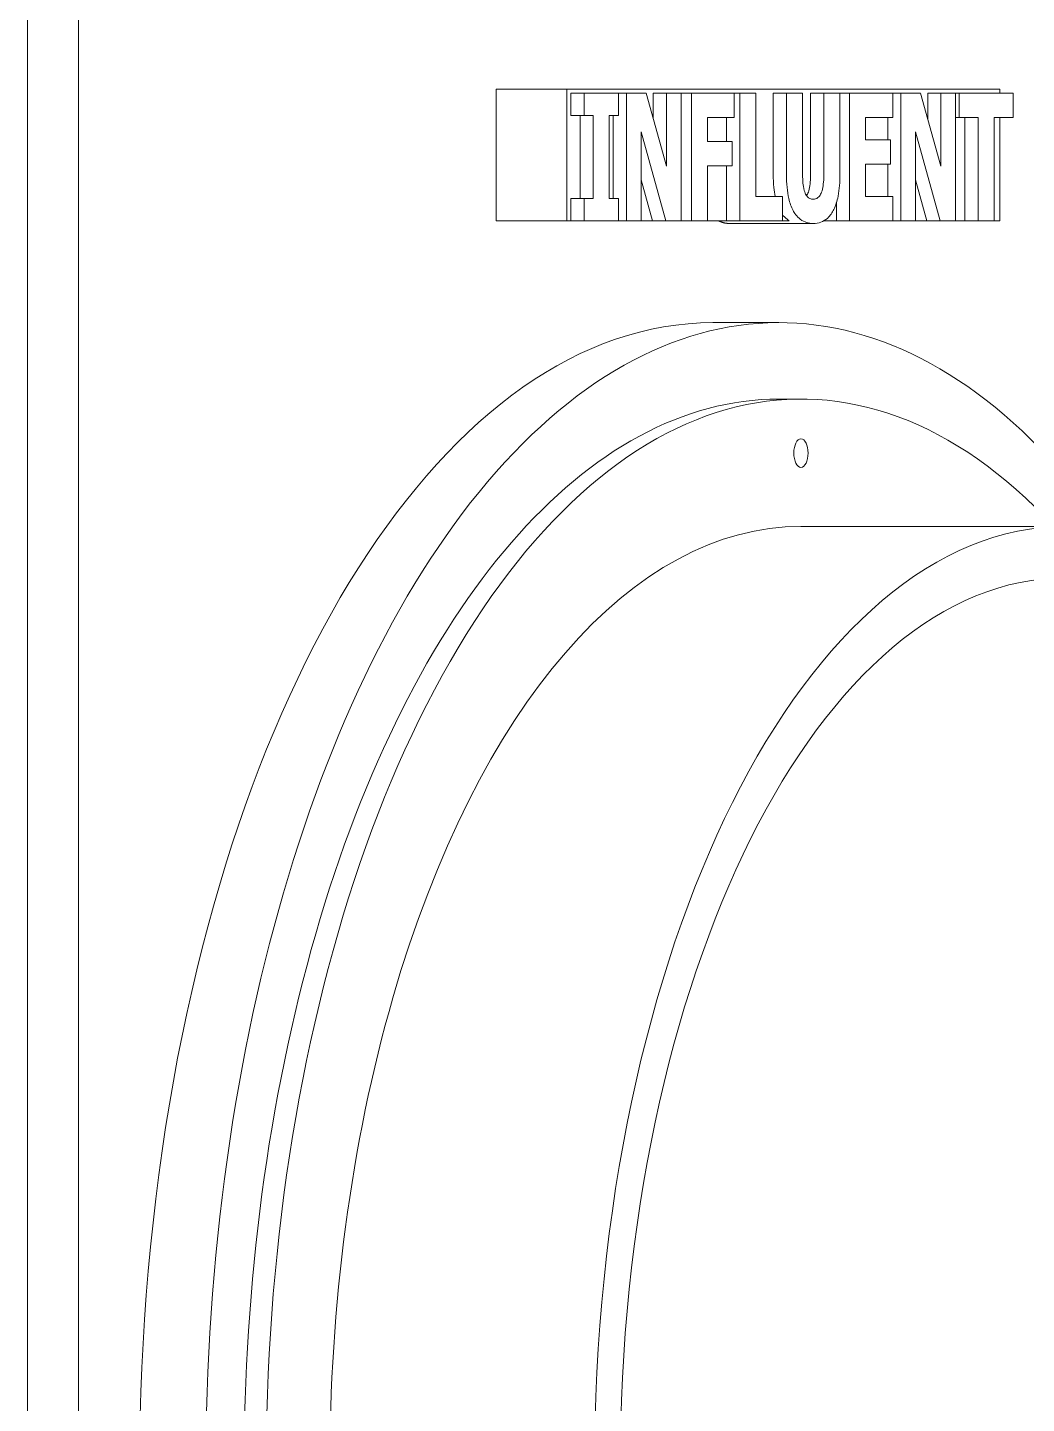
# Model space of a CAD drawing. Header units: inches. Extents: x 19 to 503, y 7 to 322.
# Drawn here: x 267.36 to 269.811, y 121.923 to 125.299 of the extents above; entities that cross this region are included whole.
import ezdxf

# ---------------------------------------------------------------- set-up
doc = ezdxf.new("R2010")
doc.units = ezdxf.units.IN
doc.header["$LTSCALE"] = 15
doc.header["$MEASUREMENT"] = 0
doc.layers.add('Visible (ANSI)', color=7, linetype='Continuous', lineweight=50)

msp = doc.modelspace()

# ---------------------------------------------------------------- linework, layer by layer
at = {"layer": 'Visible (ANSI)', "linetype": 'Continuous', "lineweight": 18}
for p, q in [((267.359844, 119.012884), (267.359844, 126.512884)), ((267.484861, 119.856634), (267.484861, 125.669134)), ((268.509981, 124.825349), (268.509981, 125.147849)), ((268.509981, 125.147849), (268.683186, 125.147849)), ((268.683186, 125.147849), (269.745686, 125.147849)), ((268.683186, 124.825349), (268.683186, 125.147849)), ((268.693079, 125.138349), (268.693079, 125.083815)), ((268.693079, 125.138349), (268.725555, 125.138349)), ((268.809765, 125.138349), (268.725555, 125.138349)), ((268.725555, 125.138349), (268.725555, 125.083815)), ((268.809765, 125.138349), (268.829492, 125.138349)), ((268.809765, 125.083815), (268.809765, 125.138349)), ((268.877685, 125.138349), (268.829492, 125.138349)), ((268.829492, 125.138349), (268.829492, 124.825349)), ((268.927653, 124.959021), (268.877685, 125.138349)), ((268.895177, 125.138349), (268.895177, 125.075572)), ((268.895177, 125.138349), (268.927653, 125.138349)), ((268.963544, 125.138349), (268.927653, 125.138349)), ((268.927653, 125.138349), (268.927653, 124.959021)), ((268.963544, 125.138349), (268.988977, 125.138349)), ((268.963544, 124.825349), (268.963544, 125.138349)), ((269.093734, 125.138349), (268.988977, 125.138349)), ((268.988977, 125.138349), (268.988977, 124.825349)), ((269.093734, 125.078742), (269.093734, 125.138349)), ((269.093734, 125.138349), (269.107626, 125.138349)), ((269.146941, 125.138349), (269.107626, 125.138349)), ((269.107626, 125.138349), (269.107626, 124.825349)), ((269.146941, 124.884956), (269.146941, 125.138349)), ((269.189614, 125.138349), (269.189614, 124.938476)), ((269.189614, 125.138349), (269.222089, 125.138349)), ((269.261405, 125.138349), (269.222089, 125.138349)), ((269.222089, 125.138349), (269.222089, 124.938476)), ((269.261405, 124.943041), (269.261405, 125.138349)), ((269.281434, 125.138349), (269.281434, 124.943041)), ((269.281434, 125.138349), (269.31391, 125.138349)), ((269.353225, 125.138349), (269.31391, 125.138349)), ((269.31391, 125.138349), (269.31391, 124.943041)), ((269.353225, 125.138349), (269.37701, 125.138349)), ((269.353225, 124.938729), (269.353225, 125.138349)), ((269.48278, 125.138349), (269.37701, 125.138349)), ((269.37701, 125.138349), (269.37701, 124.825349)), ((269.48278, 125.138349), (269.503014, 125.138349)), ((269.48278, 125.078742), (269.48278, 125.138349)), ((269.551207, 125.138349), (269.503014, 125.138349)), ((269.503014, 125.138349), (269.503014, 124.825349)), ((269.601175, 124.959021), (269.551207, 125.138349)), ((269.568699, 125.138349), (269.568699, 125.075572)), ((269.568699, 125.138349), (269.601175, 125.138349)), ((269.637066, 125.138349), (269.601175, 125.138349)), ((269.601175, 125.138349), (269.601175, 124.959021)), ((269.637066, 124.825349), (269.637066, 125.138349)), ((269.637066, 125.138349), (269.646266, 125.138349)), ((269.778162, 125.138349), (269.646266, 125.138349)), ((269.646266, 125.138349), (269.646266, 125.078742)), ((269.745686, 125.147849), (269.745686, 125.138349)), ((269.778162, 125.078742), (269.778162, 125.138349)), ((268.693079, 125.083815), (268.725555, 125.083815)), ((268.715526, 125.083815), (268.715526, 124.879883)), ((268.725555, 125.083815), (268.748002, 125.083815)), ((268.748002, 125.083815), (268.748002, 124.879883)), ((268.787318, 125.083815), (268.809765, 125.083815)), ((268.787318, 124.879883), (268.787318, 125.083815)), ((268.797016, 125.083815), (268.797016, 124.879883)), ((269.028039, 125.078742), (269.093734, 125.078742)), ((269.028039, 125.019642), (269.028039, 125.078742)), ((269.07515, 125.078742), (269.07515, 125.019642)), ((269.416071, 125.023701), (269.416071, 125.078742)), ((269.416071, 125.078742), (269.48278, 125.078742)), ((269.470538, 125.078742), (269.470538, 125.023701)), ((269.637066, 125.078742), (269.646266, 125.078742)), ((269.646266, 125.078742), (269.692557, 125.078742)), ((269.660081, 125.078742), (269.660081, 124.825349)), ((269.692557, 125.078742), (269.692557, 124.825349)), ((269.731872, 125.078742), (269.778162, 125.078742)), ((269.731872, 124.825349), (269.731872, 125.078742)), ((269.745686, 125.078742), (269.745686, 124.825349)), ((268.865383, 125.043485), (268.925751, 124.825349)), ((268.865383, 124.825349), (268.865383, 125.043485)), ((269.088534, 125.019642), (269.028039, 125.019642)), ((269.088534, 124.960035), (269.088534, 125.019642)), ((269.47758, 125.023701), (269.416071, 125.023701)), ((269.47758, 124.964094), (269.47758, 125.023701)), ((269.538905, 124.825349), (269.538905, 125.043485)), ((269.538905, 125.043485), (269.599273, 124.825349)), ((269.028039, 124.825349), (269.028039, 124.960035)), ((269.028039, 124.960035), (269.088534, 124.960035)), ((269.07515, 124.960035), (269.07515, 124.825349)), ((269.416071, 124.964094), (269.47758, 124.964094)), ((269.416071, 124.884956), (269.416071, 124.964094)), ((269.470538, 124.964094), (269.470538, 124.884956)), ((268.865383, 124.926135), (268.893275, 124.825349)), ((269.538905, 124.926135), (269.566797, 124.825349)), ((269.212002, 124.884956), (269.146941, 124.884956)), ((269.212002, 124.825349), (269.212002, 124.884956)), ((269.48278, 124.884956), (269.416071, 124.884956)), ((269.48278, 124.825349), (269.48278, 124.884956)), ((268.693079, 124.879883), (268.693079, 124.825349)), ((268.693079, 124.879883), (268.725555, 124.879883)), ((268.725555, 124.879883), (268.725555, 124.825349)), ((268.748002, 124.879883), (268.725555, 124.879883)), ((268.809765, 124.879883), (268.787318, 124.879883)), ((268.809765, 124.825349), (268.809765, 124.879883)), ((269.344534, 124.868965), (269.344534, 124.825349)), ((268.509981, 124.825349), (268.683186, 124.825349)), ((268.693079, 124.825349), (268.683186, 124.825349)), ((268.693079, 124.825349), (268.725555, 124.825349)), ((268.725555, 124.825349), (268.809765, 124.825349)), ((268.809765, 124.825349), (268.829492, 124.825349)), ((268.829492, 124.825349), (268.865383, 124.825349)), ((268.893275, 124.825349), (268.865383, 124.825349)), ((268.893275, 124.825349), (268.925751, 124.825349)), ((268.925751, 124.825349), (268.963544, 124.825349)), ((268.963544, 124.825349), (268.988977, 124.825349)), ((268.988977, 124.825349), (269.028039, 124.825349)), ((269.07515, 124.825349), (269.028039, 124.825349)), ((269.07515, 124.825349), (269.107626, 124.825349)), ((269.081976, 124.818754), (269.287657, 124.818754)), ((269.107626, 124.825349), (269.212002, 124.825349)), ((269.228943, 124.825349), (269.212002, 124.825349)), ((269.344534, 124.825349), (269.314194, 124.825349)), ((269.344534, 124.825349), (269.37701, 124.825349)), ((269.37701, 124.825349), (269.48278, 124.825349)), ((269.48278, 124.825349), (269.503014, 124.825349)), ((269.503014, 124.825349), (269.538905, 124.825349)), ((269.566797, 124.825349), (269.538905, 124.825349)), ((269.566797, 124.825349), (269.599273, 124.825349)), ((269.599273, 124.825349), (269.637066, 124.825349)), ((269.660081, 124.825349), (269.637066, 124.825349)), ((269.660081, 124.825349), (269.692557, 124.825349)), ((269.692557, 124.825349), (269.731872, 124.825349)), ((269.745686, 124.825349), (269.731872, 124.825349)), ((269.041231, 124.575349), (269.203611, 124.575349)), ((269.203611, 124.387849), (269.257738, 124.387849)), ((269.257738, 124.075349), (269.907257, 124.075349))]:
    msp.add_line(p, q, dxfattribs=at)
for centre, major_axis, start_param, end_param in [((269.203611, 121.762849), (0, 2.8125), 5.67192986, 8.94884126), ((269.257738, 121.762849), (0, -2.625), 2.64866739, 6.33361033), ((269.041231, 121.762849), (0, 2.8125), 0, 2.66565596), ((269.203611, 121.762849), (0, -2.625), 3.14159265, 6.28318531), ((269.257738, 121.762849), (0, -2.3125), 3.14159265, 6.28318531)]:
    msp.add_ellipse(centre, major_axis=major_axis, ratio=0.5, start_param=start_param, end_param=end_param, dxfattribs=at)
for centre, major_axis in [((269.257738, 124.255245), (0, -0.035)), ((269.907257, 121.762849), (0, 2.3125)), ((269.907257, 121.762849), (0, 2.186419))]:
    msp.add_ellipse(centre, major_axis=major_axis, ratio=0.5, dxfattribs=at)
for points, knots in [([(269.189614, 124.938476), (269.189614, 124.92797), (269.19002, 124.917371), (269.191738, 124.899497), (269.19278, 124.892083), (269.194209, 124.884956)], [-0.821877976, -0.821877976, -0.821877976, -0.821877976, -0.654433498, -0.654433498, -0.531830613, -0.531830613, -0.531830613, -0.531830613]), ([(269.222089, 124.938476), (269.222089, 124.92797), (269.222496, 124.917371), (269.224374, 124.897838), (269.225728, 124.888835), (269.230264, 124.86904), (269.233777, 124.859105), (269.241636, 124.844376), (269.247174, 124.835611), (269.266071, 124.82133), (269.277049, 124.818754), (269.287657, 124.818754)], [-0.821877976, -0.821877976, -0.821877976, -0.821877976, -0.654433498, -0.654433498, -0.504909579, -0.504909579, -0.307478412, -0.307478412, -0.16166829, -0.16166829, 0, 0, 0, 0]), ([(269.287657, 124.878361), (269.285034, 124.878361), (269.282363, 124.878785), (269.277578, 124.880827), (269.275416, 124.882284), (269.271309, 124.886711), (269.269474, 124.889663), (269.266564, 124.896708), (269.264937, 124.901776), (269.261926, 124.920118), (269.261405, 124.932045), (269.261405, 124.943041)], [-0.357819749, -0.357819749, -0.357819749, -0.357819749, -0.281802872, -0.281802872, -0.21609433, -0.21609433, -0.146681317, -0.146681317, -0.083787292, -0.083787292, 0, 0, 0, 0]), ([(269.281434, 124.943041), (269.281434, 124.935471), (269.281198, 124.927602), (269.280008, 124.914123), (269.279172, 124.908021), (269.27663, 124.897354), (269.275165, 124.893454), (269.272858, 124.889096), (269.272155, 124.887953), (269.271417, 124.886918)], [-0.217363441, -0.217363441, -0.217363441, -0.217363441, -0.17163752, -0.17163752, -0.134758966, -0.134758966, -0.100390194, -0.100390194, -0.086453699, -0.086453699, -0.086453699, -0.086453699]), ([(269.31391, 124.943041), (269.31391, 124.935471), (269.313674, 124.927602), (269.312484, 124.914123), (269.311648, 124.908021), (269.309105, 124.897354), (269.307641, 124.893454), (269.304063, 124.886693), (269.301803, 124.884007), (269.295637, 124.879325), (269.291583, 124.878361), (269.287657, 124.878361)], [-0.217363441, -0.217363441, -0.217363441, -0.217363441, -0.17163752, -0.17163752, -0.134758966, -0.134758966, -0.100390194, -0.100390194, -0.059831536, -0.059831536, 0, 0, 0, 0]), ([(269.287657, 124.818754), (269.293994, 124.818754), (269.300433, 124.819642), (269.31209, 124.823838), (269.317439, 124.826841), (269.329711, 124.837672), (269.334697, 124.845598), (269.342877, 124.862458), (269.346314, 124.873435), (269.352023, 124.902467), (269.353225, 124.920732), (269.353225, 124.938729)], [-0.433604472, -0.433604472, -0.433604472, -0.433604472, -0.370673963, -0.370673963, -0.316022801, -0.316022801, -0.237534002, -0.237534002, -0.137141706, -0.137141706, 0, 0, 0, 0]), ([(269.211996, 124.840774), (269.215024, 124.836685), (269.218848, 124.832475), (269.225391, 124.82753), (269.227155, 124.826371), (269.228943, 124.825349)], [-0.239954448, -0.239954448, -0.239954448, -0.239954448, -0.16166829, -0.16166829, -0.133487705, -0.133487705, -0.133487705, -0.133487705])]:
    msp.add_open_spline(points, degree=3, knots=knots, dxfattribs=at)
msp.add_open_spline([(269.081976, 124.818754), (269.067277, 124.818754), (269.055738, 124.825349)], degree=2, dxfattribs=at)

doc.saveas('drawing.dxf')
